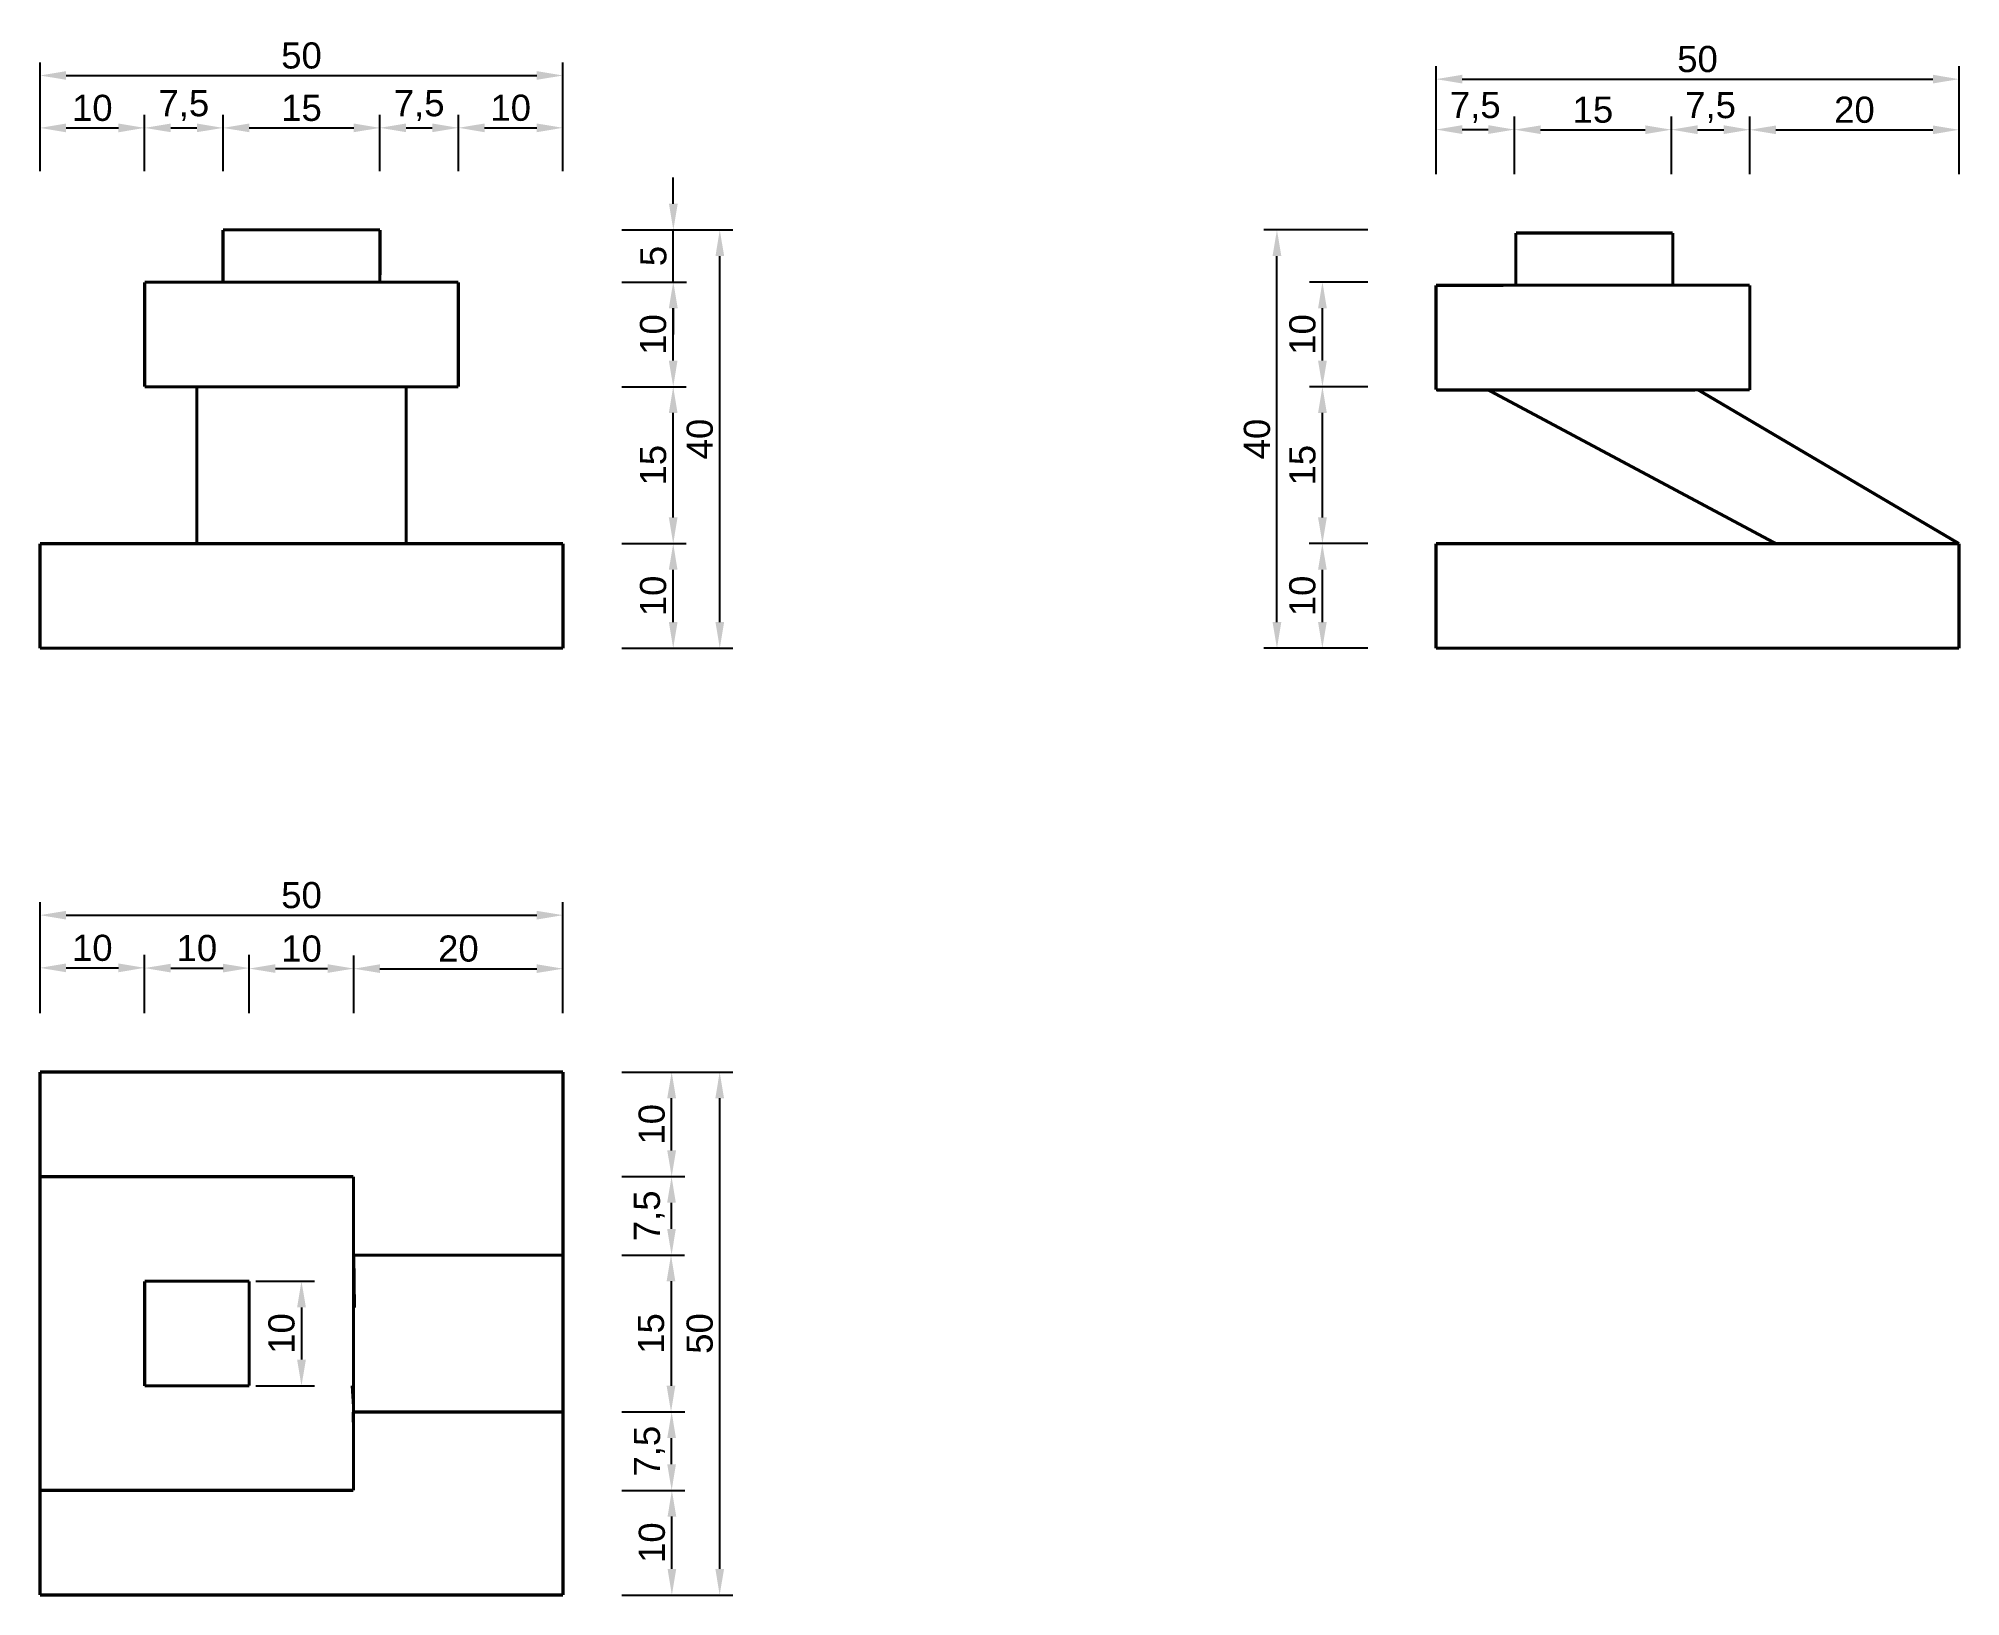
# Model space of a CAD drawing. Header units: millimetres. Extents: x -220846 to -220662, y 1408609 to 1408758.
import ezdxf

# ---------------------------------------------------------------- set-up
doc = ezdxf.new("R2010")
doc.units = ezdxf.units.MM
doc.styles.get("Standard").update_dxf_attribs({"font": 'arial.ttf'})
doc.dimstyles.new('ISO-25', dxfattribs={"dimtxt": 2.5, "dimasz": 2.5, "dimexe": 1.25, "dimexo": 0.625, "dimtad": 1, "dimtxsty": 'Standard', "dimcen": 2.5, "dimadec": 0, "dimazin": 0, "dimtfac": 1, "dimtmove": 0, "dimatfit": 3, "dimfxl": 1, "dimarcsym": 0})

# ---------------------------------------------------------------- blocks, each defined once
blk = doc.blocks.new('*D10')
at = {"color": 0, "lineweight": -2, "transparency": 16777216}
for p, q in [((-220845.51, 1408745.62), (-220845.51, 1408756.01)), ((-220795.51, 1408745.62), (-220795.51, 1408756.01)), ((-220843.01, 1408754.76), (-220798.01, 1408754.76))]:
    blk.add_line(p, q, dxfattribs=at)
at = {"color": 0, "transparency": 16777216}
for points in [[(-220843.01, 1408755.18), (-220843.01, 1408754.35), (-220845.51, 1408754.76)], [(-220798.01, 1408755.18), (-220798.01, 1408754.35), (-220795.51, 1408754.76)]]:
    blk.add_solid(points, dxfattribs=at)
at = {"layer": 'Defpoints', "color": 0, "transparency": 16777216}
for p in [(-220795.51, 1408754.76), (-220845.51, 1408745), (-220795.51, 1408745)]:
    blk.add_point(p, dxfattribs=at)
at = {"color": 0, "transparency": 16777216, "insert": (-220820.51, 1408756.66), "char_height": 2.5, "attachment_point": 5}
blk.add_mtext('50', dxfattribs=at)
blk = doc.blocks.new('*D11')
at = {"color": 0, "lineweight": -2, "transparency": 16777216}
for p, q in [((-220845.51, 1408745.62), (-220845.51, 1408751)), ((-220835.51, 1408745.62), (-220835.51, 1408751)), ((-220843.01, 1408749.75), (-220838.01, 1408749.75))]:
    blk.add_line(p, q, dxfattribs=at)
at = {"color": 0, "transparency": 16777216}
for points in [[(-220843.01, 1408750.17), (-220843.01, 1408749.33), (-220845.51, 1408749.75)], [(-220838.01, 1408750.17), (-220838.01, 1408749.33), (-220835.51, 1408749.75)]]:
    blk.add_solid(points, dxfattribs=at)
at = {"layer": 'Defpoints', "color": 0, "transparency": 16777216}
for p in [(-220835.51, 1408749.75), (-220845.51, 1408745), (-220835.51, 1408745)]:
    blk.add_point(p, dxfattribs=at)
at = {"color": 0, "transparency": 16777216, "insert": (-220840.51, 1408751.65), "char_height": 2.5, "attachment_point": 5}
blk.add_mtext('10', dxfattribs=at)
blk = doc.blocks.new('*D12')
at = {"color": 0, "lineweight": -2, "transparency": 16777216}
for p, q in [((-220835.51, 1408745.62), (-220835.51, 1408751)), ((-220828.01, 1408745.62), (-220828.01, 1408751)), ((-220833.01, 1408749.75), (-220830.51, 1408749.75))]:
    blk.add_line(p, q, dxfattribs=at)
at = {"color": 0, "transparency": 16777216}
for points in [[(-220833.01, 1408750.17), (-220833.01, 1408749.34), (-220835.51, 1408749.75)], [(-220830.51, 1408750.17), (-220830.51, 1408749.34), (-220828.01, 1408749.75)]]:
    blk.add_solid(points, dxfattribs=at)
at = {"layer": 'Defpoints', "color": 0, "transparency": 16777216}
for p in [(-220828.01, 1408749.75), (-220835.51, 1408745), (-220828.01, 1408745)]:
    blk.add_point(p, dxfattribs=at)
at = {"color": 0, "transparency": 16777216, "insert": (-220831.76, 1408751.88), "char_height": 2.5, "attachment_point": 5}
blk.add_mtext('7,5', dxfattribs=at)
blk = doc.blocks.new('*D13')
at = {"color": 0, "lineweight": -2, "transparency": 16777216}
for p, q in [((-220828.01, 1408745.62), (-220828.01, 1408751)), ((-220813.01, 1408745.62), (-220813.01, 1408751)), ((-220825.51, 1408749.75), (-220815.51, 1408749.75))]:
    blk.add_line(p, q, dxfattribs=at)
at = {"color": 0, "transparency": 16777216}
for points in [[(-220825.51, 1408750.17), (-220825.51, 1408749.34), (-220828.01, 1408749.75)], [(-220815.51, 1408750.17), (-220815.51, 1408749.34), (-220813.01, 1408749.75)]]:
    blk.add_solid(points, dxfattribs=at)
at = {"layer": 'Defpoints', "color": 0, "transparency": 16777216}
for p in [(-220813.01, 1408749.75), (-220828.01, 1408745), (-220813.01, 1408745)]:
    blk.add_point(p, dxfattribs=at)
at = {"color": 0, "transparency": 16777216, "insert": (-220820.51, 1408751.65), "char_height": 2.5, "attachment_point": 5}
blk.add_mtext('15', dxfattribs=at)
blk = doc.blocks.new('*D14')
at = {"color": 0, "lineweight": -2, "transparency": 16777216}
for p, q in [((-220813.01, 1408745.62), (-220813.01, 1408751.01)), ((-220805.51, 1408745.62), (-220805.51, 1408751.01)), ((-220810.51, 1408749.76), (-220808.01, 1408749.76))]:
    blk.add_line(p, q, dxfattribs=at)
at = {"color": 0, "transparency": 16777216}
for points in [[(-220810.51, 1408750.17), (-220810.51, 1408749.34), (-220813.01, 1408749.76)], [(-220808.01, 1408750.17), (-220808.01, 1408749.34), (-220805.51, 1408749.76)]]:
    blk.add_solid(points, dxfattribs=at)
at = {"layer": 'Defpoints', "color": 0, "transparency": 16777216}
for p in [(-220805.51, 1408749.76), (-220813.01, 1408745), (-220805.51, 1408745)]:
    blk.add_point(p, dxfattribs=at)
at = {"color": 0, "transparency": 16777216, "insert": (-220809.26, 1408751.88), "char_height": 2.5, "attachment_point": 5}
blk.add_mtext('7,5', dxfattribs=at)
blk = doc.blocks.new('*D15')
at = {"color": 0, "lineweight": -2, "transparency": 16777216}
for p, q in [((-220805.51, 1408745.62), (-220805.51, 1408751.01)), ((-220795.51, 1408745.62), (-220795.51, 1408751.01)), ((-220803.01, 1408749.76), (-220798.01, 1408749.76))]:
    blk.add_line(p, q, dxfattribs=at)
at = {"color": 0, "transparency": 16777216}
for points in [[(-220803.01, 1408750.17), (-220803.01, 1408749.34), (-220805.51, 1408749.76)], [(-220798.01, 1408750.17), (-220798.01, 1408749.34), (-220795.51, 1408749.76)]]:
    blk.add_solid(points, dxfattribs=at)
at = {"layer": 'Defpoints', "color": 0, "transparency": 16777216}
for p in [(-220795.51, 1408749.76), (-220805.51, 1408745), (-220795.51, 1408745)]:
    blk.add_point(p, dxfattribs=at)
at = {"color": 0, "transparency": 16777216, "insert": (-220800.51, 1408751.66), "char_height": 2.5, "attachment_point": 5}
blk.add_mtext('10', dxfattribs=at)
blk = doc.blocks.new('*D16')
at = {"color": 0, "lineweight": -2, "transparency": 16777216}
for p, q in [((-220712.04, 1408745.33), (-220712.04, 1408755.66)), ((-220709.54, 1408754.41), (-220664.54, 1408754.41)), ((-220662.04, 1408745.33), (-220662.04, 1408755.66))]:
    blk.add_line(p, q, dxfattribs=at)
at = {"color": 0, "transparency": 16777216}
for points in [[(-220709.54, 1408754.83), (-220709.54, 1408754), (-220712.04, 1408754.41)], [(-220664.54, 1408754.83), (-220664.54, 1408754), (-220662.04, 1408754.41)]]:
    blk.add_solid(points, dxfattribs=at)
at = {"layer": 'Defpoints', "color": 0, "transparency": 16777216}
for p in [(-220662.04, 1408754.41), (-220712.04, 1408744.7), (-220662.04, 1408744.7)]:
    blk.add_point(p, dxfattribs=at)
at = {"color": 0, "transparency": 16777216, "insert": (-220687.04, 1408756.32), "char_height": 2.5, "attachment_point": 5}
blk.add_mtext('50', dxfattribs=at)
blk = doc.blocks.new('*D19')
at = {"color": 0, "lineweight": -2, "transparency": 16777216}
for p, q in [((-220712.04, 1408745.33), (-220712.04, 1408750.84)), ((-220704.54, 1408745.33), (-220704.54, 1408750.84)), ((-220709.54, 1408749.59), (-220707.04, 1408749.59))]:
    blk.add_line(p, q, dxfattribs=at)
at = {"color": 0, "transparency": 16777216}
for points in [[(-220709.54, 1408750.01), (-220709.54, 1408749.17), (-220712.04, 1408749.59)], [(-220707.04, 1408750.01), (-220707.04, 1408749.17), (-220704.54, 1408749.59)]]:
    blk.add_solid(points, dxfattribs=at)
at = {"layer": 'Defpoints', "color": 0, "transparency": 16777216}
for p in [(-220704.54, 1408749.59), (-220712.04, 1408744.7), (-220704.54, 1408744.7)]:
    blk.add_point(p, dxfattribs=at)
at = {"color": 0, "transparency": 16777216, "insert": (-220708.29, 1408751.71), "char_height": 2.5, "attachment_point": 5}
blk.add_mtext('7,5', dxfattribs=at)
blk = doc.blocks.new('*D21')
at = {"color": 0, "lineweight": -2, "transparency": 16777216}
for p, q in [((-220704.54, 1408745.33), (-220704.54, 1408750.83)), ((-220689.54, 1408745.33), (-220689.54, 1408750.83)), ((-220702.04, 1408749.58), (-220692.04, 1408749.58))]:
    blk.add_line(p, q, dxfattribs=at)
at = {"color": 0, "transparency": 16777216}
for points in [[(-220702.04, 1408749.99), (-220702.04, 1408749.16), (-220704.54, 1408749.58)], [(-220692.04, 1408749.99), (-220692.04, 1408749.16), (-220689.54, 1408749.58)]]:
    blk.add_solid(points, dxfattribs=at)
at = {"layer": 'Defpoints', "color": 0, "transparency": 16777216}
for p in [(-220689.54, 1408749.58), (-220704.54, 1408744.7), (-220689.54, 1408744.7)]:
    blk.add_point(p, dxfattribs=at)
at = {"color": 0, "transparency": 16777216, "insert": (-220697.04, 1408751.48), "char_height": 2.5, "attachment_point": 5}
blk.add_mtext('15', dxfattribs=at)
blk = doc.blocks.new('*D22')
at = {"color": 0, "lineweight": -2, "transparency": 16777216}
for p, q in [((-220689.54, 1408745.33), (-220689.54, 1408750.83)), ((-220682.04, 1408745.33), (-220682.04, 1408750.83)), ((-220687.04, 1408749.58), (-220684.54, 1408749.58))]:
    blk.add_line(p, q, dxfattribs=at)
at = {"color": 0, "transparency": 16777216}
for points in [[(-220687.04, 1408750), (-220687.04, 1408749.16), (-220689.54, 1408749.58)], [(-220684.54, 1408750), (-220684.54, 1408749.16), (-220682.04, 1408749.58)]]:
    blk.add_solid(points, dxfattribs=at)
at = {"layer": 'Defpoints', "color": 0, "transparency": 16777216}
for p in [(-220682.04, 1408749.58), (-220689.54, 1408744.7), (-220682.04, 1408744.7)]:
    blk.add_point(p, dxfattribs=at)
at = {"color": 0, "transparency": 16777216, "insert": (-220685.79, 1408751.7), "char_height": 2.5, "attachment_point": 5}
blk.add_mtext('7,5', dxfattribs=at)
blk = doc.blocks.new('*D23')
at = {"color": 0, "lineweight": -2, "transparency": 16777216}
for p, q in [((-220682.04, 1408745.33), (-220682.04, 1408750.82)), ((-220662.04, 1408745.33), (-220662.04, 1408750.82)), ((-220679.54, 1408749.57), (-220664.54, 1408749.57))]:
    blk.add_line(p, q, dxfattribs=at)
at = {"color": 0, "transparency": 16777216}
for points in [[(-220679.54, 1408749.98), (-220679.54, 1408749.15), (-220682.04, 1408749.57)], [(-220664.54, 1408749.98), (-220664.54, 1408749.15), (-220662.04, 1408749.57)]]:
    blk.add_solid(points, dxfattribs=at)
at = {"layer": 'Defpoints', "color": 0, "transparency": 16777216}
for p in [(-220662.04, 1408749.57), (-220682.04, 1408744.7), (-220662.04, 1408744.7)]:
    blk.add_point(p, dxfattribs=at)
at = {"color": 0, "transparency": 16777216, "insert": (-220672.04, 1408751.47), "char_height": 2.5, "attachment_point": 5}
blk.add_mtext('20', dxfattribs=at)
blk = doc.blocks.new('*D26')
at = {"color": 0, "lineweight": -2, "transparency": 16777216}
for p, q in [((-220718.56, 1408710), (-220724.16, 1408710)), ((-220722.91, 1408702.5), (-220722.91, 1408707.5)), ((-220718.56, 1408700), (-220724.16, 1408700))]:
    blk.add_line(p, q, dxfattribs=at)
at = {"color": 0, "transparency": 16777216}
for points in [[(-220723.32, 1408707.5), (-220722.49, 1408707.5), (-220722.91, 1408710)], [(-220723.32, 1408702.5), (-220722.49, 1408702.5), (-220722.91, 1408700)]]:
    blk.add_solid(points, dxfattribs=at)
at = {"layer": 'Defpoints', "color": 0, "transparency": 16777216}
for p in [(-220722.91, 1408710), (-220717.94, 1408710), (-220717.94, 1408700)]:
    blk.add_point(p, dxfattribs=at)
at = {"color": 0, "transparency": 16777216, "insert": (-220724.81, 1408705), "char_height": 2.5, "attachment_point": 5, "rotation": 90}
blk.add_mtext('10', dxfattribs=at)
blk = doc.blocks.new('*D27')
at = {"color": 0, "lineweight": -2, "transparency": 16777216}
for p, q in [((-220718.56, 1408740), (-220728.5, 1408740)), ((-220727.25, 1408702.5), (-220727.25, 1408737.5)), ((-220718.56, 1408700), (-220728.5, 1408700))]:
    blk.add_line(p, q, dxfattribs=at)
at = {"color": 0, "transparency": 16777216}
for points in [[(-220727.67, 1408737.5), (-220726.83, 1408737.5), (-220727.25, 1408740)], [(-220727.67, 1408702.5), (-220726.83, 1408702.5), (-220727.25, 1408700)]]:
    blk.add_solid(points, dxfattribs=at)
at = {"layer": 'Defpoints', "color": 0, "transparency": 16777216}
for p in [(-220727.25, 1408740), (-220717.94, 1408740), (-220717.94, 1408700)]:
    blk.add_point(p, dxfattribs=at)
at = {"color": 0, "transparency": 16777216, "insert": (-220729.15, 1408720), "char_height": 2.5, "attachment_point": 5, "rotation": 90}
blk.add_mtext('40', dxfattribs=at)
blk = doc.blocks.new('*D24')
at = {"color": 0, "lineweight": -2, "transparency": 16777216}
for p, q in [((-220718.56, 1408725), (-220724.15, 1408725)), ((-220722.9, 1408712.5), (-220722.9, 1408722.5)), ((-220718.56, 1408710), (-220724.15, 1408710))]:
    blk.add_line(p, q, dxfattribs=at)
at = {"color": 0, "transparency": 16777216}
for points in [[(-220723.32, 1408722.5), (-220722.48, 1408722.5), (-220722.9, 1408725)], [(-220723.32, 1408712.5), (-220722.48, 1408712.5), (-220722.9, 1408710)]]:
    blk.add_solid(points, dxfattribs=at)
at = {"layer": 'Defpoints', "color": 0, "transparency": 16777216}
for p in [(-220722.9, 1408725), (-220717.94, 1408725), (-220717.94, 1408710)]:
    blk.add_point(p, dxfattribs=at)
at = {"color": 0, "transparency": 16777216, "insert": (-220724.8, 1408717.5), "char_height": 2.5, "attachment_point": 5, "rotation": 90}
blk.add_mtext('15', dxfattribs=at)
blk = doc.blocks.new('*D25')
at = {"color": 0, "lineweight": -2, "transparency": 16777216}
for p, q in [((-220718.56, 1408735), (-220724.15, 1408735)), ((-220722.9, 1408727.5), (-220722.9, 1408732.5)), ((-220718.56, 1408725), (-220724.15, 1408725))]:
    blk.add_line(p, q, dxfattribs=at)
at = {"color": 0, "transparency": 16777216}
for points in [[(-220723.32, 1408732.5), (-220722.48, 1408732.5), (-220722.9, 1408735)], [(-220723.32, 1408727.5), (-220722.48, 1408727.5), (-220722.9, 1408725)]]:
    blk.add_solid(points, dxfattribs=at)
at = {"layer": 'Defpoints', "color": 0, "transparency": 16777216}
for p in [(-220722.9, 1408735), (-220717.94, 1408735), (-220717.94, 1408725)]:
    blk.add_point(p, dxfattribs=at)
at = {"color": 0, "transparency": 16777216, "insert": (-220724.8, 1408730), "char_height": 2.5, "attachment_point": 5, "rotation": 90}
blk.add_mtext('10', dxfattribs=at)
blk = doc.blocks.new('*D28')
at = {"color": 0, "lineweight": -2, "transparency": 16777216}
for p, q in [((-220789.88, 1408740), (-220779.27, 1408740)), ((-220780.52, 1408702.5), (-220780.52, 1408737.5)), ((-220789.88, 1408700), (-220779.27, 1408700))]:
    blk.add_line(p, q, dxfattribs=at)
at = {"color": 0, "transparency": 16777216}
for points in [[(-220780.93, 1408737.5), (-220780.1, 1408737.5), (-220780.52, 1408740)], [(-220780.93, 1408702.5), (-220780.1, 1408702.5), (-220780.52, 1408700)]]:
    blk.add_solid(points, dxfattribs=at)
at = {"layer": 'Defpoints', "color": 0, "transparency": 16777216}
for p in [(-220790.51, 1408740), (-220780.52, 1408740), (-220790.51, 1408700)]:
    blk.add_point(p, dxfattribs=at)
at = {"color": 0, "transparency": 16777216, "insert": (-220782.42, 1408720), "char_height": 2.5, "attachment_point": 5, "rotation": 90}
blk.add_mtext('40', dxfattribs=at)
blk = doc.blocks.new('*D29')
at = {"color": 0, "lineweight": -2, "transparency": 16777216}
for p, q in [((-220789.88, 1408710), (-220783.72, 1408710)), ((-220784.97, 1408702.5), (-220784.97, 1408707.5)), ((-220789.88, 1408700), (-220783.72, 1408700))]:
    blk.add_line(p, q, dxfattribs=at)
at = {"color": 0, "transparency": 16777216}
for points in [[(-220785.39, 1408707.5), (-220784.56, 1408707.5), (-220784.97, 1408710)], [(-220785.39, 1408702.5), (-220784.56, 1408702.5), (-220784.97, 1408700)]]:
    blk.add_solid(points, dxfattribs=at)
at = {"layer": 'Defpoints', "color": 0, "transparency": 16777216}
for p in [(-220790.51, 1408710), (-220784.97, 1408710), (-220790.51, 1408700)]:
    blk.add_point(p, dxfattribs=at)
at = {"color": 0, "transparency": 16777216, "insert": (-220786.88, 1408705), "char_height": 2.5, "attachment_point": 5, "rotation": 90}
blk.add_mtext('10', dxfattribs=at)
blk = doc.blocks.new('*D30')
at = {"color": 0, "lineweight": -2, "transparency": 16777216}
for p, q in [((-220789.88, 1408725), (-220783.72, 1408725)), ((-220784.97, 1408712.5), (-220784.97, 1408722.5)), ((-220789.88, 1408710), (-220783.72, 1408710))]:
    blk.add_line(p, q, dxfattribs=at)
at = {"color": 0, "transparency": 16777216}
for points in [[(-220785.39, 1408722.5), (-220784.56, 1408722.5), (-220784.97, 1408725)], [(-220785.39, 1408712.5), (-220784.56, 1408712.5), (-220784.97, 1408710)]]:
    blk.add_solid(points, dxfattribs=at)
at = {"layer": 'Defpoints', "color": 0, "transparency": 16777216}
for p in [(-220790.51, 1408725), (-220784.97, 1408725), (-220790.51, 1408710)]:
    blk.add_point(p, dxfattribs=at)
at = {"color": 0, "transparency": 16777216, "insert": (-220786.88, 1408717.5), "char_height": 2.5, "attachment_point": 5, "rotation": 90}
blk.add_mtext('15', dxfattribs=at)
blk = doc.blocks.new('*D31')
at = {"color": 0, "lineweight": -2, "transparency": 16777216}
for p, q in [((-220789.88, 1408735), (-220783.72, 1408735)), ((-220784.97, 1408727.5), (-220784.97, 1408732.5)), ((-220789.88, 1408725), (-220783.72, 1408725))]:
    blk.add_line(p, q, dxfattribs=at)
at = {"color": 0, "transparency": 16777216}
for points in [[(-220785.39, 1408732.5), (-220784.56, 1408732.5), (-220784.97, 1408735)], [(-220785.39, 1408727.5), (-220784.56, 1408727.5), (-220784.97, 1408725)]]:
    blk.add_solid(points, dxfattribs=at)
at = {"layer": 'Defpoints', "color": 0, "transparency": 16777216}
for p in [(-220790.51, 1408735), (-220784.97, 1408735), (-220790.51, 1408725)]:
    blk.add_point(p, dxfattribs=at)
at = {"color": 0, "transparency": 16777216, "insert": (-220786.88, 1408730), "char_height": 2.5, "attachment_point": 5, "rotation": 90}
blk.add_mtext('10', dxfattribs=at)
blk = doc.blocks.new('*D32')
at = {"color": 0, "lineweight": -2, "transparency": 16777216}
for p, q in [((-220784.96, 1408742.5), (-220784.96, 1408745)), ((-220789.88, 1408740), (-220783.71, 1408740)), ((-220784.96, 1408735), (-220784.96, 1408740)), ((-220789.88, 1408735), (-220783.71, 1408735)), ((-220784.96, 1408732.5), (-220784.96, 1408730))]:
    blk.add_line(p, q, dxfattribs=at)
at = {"color": 0, "transparency": 16777216}
for points in [[(-220785.38, 1408742.5), (-220784.54, 1408742.5), (-220784.96, 1408740)], [(-220785.38, 1408732.5), (-220784.54, 1408732.5), (-220784.96, 1408735)]]:
    blk.add_solid(points, dxfattribs=at)
at = {"layer": 'Defpoints', "color": 0, "transparency": 16777216}
for p in [(-220790.51, 1408740), (-220784.96, 1408740), (-220790.51, 1408735)]:
    blk.add_point(p, dxfattribs=at)
at = {"color": 0, "transparency": 16777216, "insert": (-220786.86, 1408737.5), "char_height": 2.5, "attachment_point": 5, "rotation": 90}
blk.add_mtext('5', dxfattribs=at)
blk = doc.blocks.new('*D33')
at = {"color": 0, "lineweight": -2, "transparency": 16777216}
for p, q in [((-220845.51, 1408665.1), (-220845.51, 1408675.73)), ((-220795.51, 1408665.1), (-220795.51, 1408675.73)), ((-220843.01, 1408674.48), (-220798.01, 1408674.48))]:
    blk.add_line(p, q, dxfattribs=at)
at = {"color": 0, "transparency": 16777216}
for points in [[(-220843.01, 1408674.89), (-220843.01, 1408674.06), (-220845.51, 1408674.48)], [(-220798.01, 1408674.89), (-220798.01, 1408674.06), (-220795.51, 1408674.48)]]:
    blk.add_solid(points, dxfattribs=at)
at = {"layer": 'Defpoints', "color": 0, "transparency": 16777216}
for p in [(-220795.51, 1408674.48), (-220845.51, 1408664.48), (-220795.51, 1408664.48)]:
    blk.add_point(p, dxfattribs=at)
at = {"color": 0, "transparency": 16777216, "insert": (-220820.51, 1408676.38), "char_height": 2.5, "attachment_point": 5}
blk.add_mtext('50', dxfattribs=at)
blk = doc.blocks.new('*D34')
at = {"color": 0, "lineweight": -2, "transparency": 16777216}
for p, q in [((-220845.51, 1408665.1), (-220845.51, 1408670.69)), ((-220843.01, 1408669.44), (-220838.01, 1408669.44)), ((-220835.51, 1408665.1), (-220835.51, 1408670.69))]:
    blk.add_line(p, q, dxfattribs=at)
at = {"color": 0, "transparency": 16777216}
for points in [[(-220843.01, 1408669.86), (-220843.01, 1408669.02), (-220845.51, 1408669.44)], [(-220838.01, 1408669.86), (-220838.01, 1408669.02), (-220835.51, 1408669.44)]]:
    blk.add_solid(points, dxfattribs=at)
at = {"layer": 'Defpoints', "color": 0, "transparency": 16777216}
for p in [(-220835.51, 1408669.44), (-220845.51, 1408664.48), (-220835.51, 1408664.48)]:
    blk.add_point(p, dxfattribs=at)
at = {"color": 0, "transparency": 16777216, "insert": (-220840.51, 1408671.34), "char_height": 2.5, "attachment_point": 5}
blk.add_mtext('10', dxfattribs=at)
blk = doc.blocks.new('*D35')
at = {"color": 0, "lineweight": -2, "transparency": 16777216}
for p, q in [((-220835.51, 1408665.1), (-220835.51, 1408670.67)), ((-220833.01, 1408669.42), (-220828.01, 1408669.42)), ((-220825.51, 1408665.1), (-220825.51, 1408670.67))]:
    blk.add_line(p, q, dxfattribs=at)
at = {"color": 0, "transparency": 16777216}
for points in [[(-220833.01, 1408669.83), (-220833.01, 1408669), (-220835.51, 1408669.42)], [(-220828.01, 1408669.83), (-220828.01, 1408669), (-220825.51, 1408669.42)]]:
    blk.add_solid(points, dxfattribs=at)
at = {"layer": 'Defpoints', "color": 0, "transparency": 16777216}
for p in [(-220825.51, 1408669.42), (-220835.51, 1408664.48), (-220825.51, 1408664.48)]:
    blk.add_point(p, dxfattribs=at)
at = {"color": 0, "transparency": 16777216, "insert": (-220830.51, 1408671.32), "char_height": 2.5, "attachment_point": 5}
blk.add_mtext('10', dxfattribs=at)
blk = doc.blocks.new('*D36')
at = {"color": 0, "lineweight": -2, "transparency": 16777216}
for p, q in [((-220825.51, 1408665.1), (-220825.51, 1408670.62)), ((-220823.01, 1408669.37), (-220818.01, 1408669.37)), ((-220815.51, 1408665.1), (-220815.51, 1408670.62))]:
    blk.add_line(p, q, dxfattribs=at)
at = {"color": 0, "transparency": 16777216}
for points in [[(-220823.01, 1408669.79), (-220823.01, 1408668.96), (-220825.51, 1408669.37)], [(-220818.01, 1408669.79), (-220818.01, 1408668.96), (-220815.51, 1408669.37)]]:
    blk.add_solid(points, dxfattribs=at)
at = {"layer": 'Defpoints', "color": 0, "transparency": 16777216}
for p in [(-220815.51, 1408669.37), (-220825.51, 1408664.48), (-220815.51, 1408664.48)]:
    blk.add_point(p, dxfattribs=at)
at = {"color": 0, "transparency": 16777216, "insert": (-220820.51, 1408671.27), "char_height": 2.5, "attachment_point": 5}
blk.add_mtext('10', dxfattribs=at)
blk = doc.blocks.new('*D37')
at = {"color": 0, "lineweight": -2, "transparency": 16777216}
for p, q in [((-220815.51, 1408665.1), (-220815.51, 1408670.61)), ((-220795.51, 1408665.1), (-220795.51, 1408670.61)), ((-220813.01, 1408669.36), (-220798.01, 1408669.36))]:
    blk.add_line(p, q, dxfattribs=at)
at = {"color": 0, "transparency": 16777216}
for points in [[(-220813.01, 1408669.78), (-220813.01, 1408668.95), (-220815.51, 1408669.36)], [(-220798.01, 1408669.78), (-220798.01, 1408668.95), (-220795.51, 1408669.36)]]:
    blk.add_solid(points, dxfattribs=at)
at = {"layer": 'Defpoints', "color": 0, "transparency": 16777216}
for p in [(-220795.51, 1408669.36), (-220815.51, 1408664.48), (-220795.51, 1408664.48)]:
    blk.add_point(p, dxfattribs=at)
at = {"color": 0, "transparency": 16777216, "insert": (-220805.51, 1408671.27), "char_height": 2.5, "attachment_point": 5}
blk.add_mtext('20', dxfattribs=at)
blk = doc.blocks.new('*D38')
at = {"color": 0, "lineweight": -2, "transparency": 16777216}
for p, q in [((-220789.88, 1408659.48), (-220779.28, 1408659.48)), ((-220780.53, 1408656.98), (-220780.53, 1408611.97)), ((-220789.88, 1408609.47), (-220779.28, 1408609.47))]:
    blk.add_line(p, q, dxfattribs=at)
at = {"color": 0, "transparency": 16777216}
for points in [[(-220780.94, 1408656.98), (-220780.11, 1408656.98), (-220780.53, 1408659.48)], [(-220780.94, 1408611.97), (-220780.11, 1408611.97), (-220780.53, 1408609.47)]]:
    blk.add_solid(points, dxfattribs=at)
at = {"layer": 'Defpoints', "color": 0, "transparency": 16777216}
for p in [(-220790.51, 1408659.48), (-220790.51, 1408609.47), (-220780.53, 1408609.47)]:
    blk.add_point(p, dxfattribs=at)
at = {"color": 0, "transparency": 16777216, "insert": (-220782.43, 1408634.48), "char_height": 2.5, "attachment_point": 5, "rotation": 90}
blk.add_mtext('50', dxfattribs=at)
blk = doc.blocks.new('*D45')
at = {"color": 0, "lineweight": -2, "transparency": 16777216}
for p, q in [((-220789.88, 1408619.48), (-220783.85, 1408619.48)), ((-220785.1, 1408611.97), (-220785.1, 1408616.98)), ((-220789.88, 1408609.47), (-220783.85, 1408609.47))]:
    blk.add_line(p, q, dxfattribs=at)
at = {"color": 0, "transparency": 16777216}
for points in [[(-220785.51, 1408616.98), (-220784.68, 1408616.98), (-220785.1, 1408619.48)], [(-220785.51, 1408611.97), (-220784.68, 1408611.97), (-220785.1, 1408609.47)]]:
    blk.add_solid(points, dxfattribs=at)
at = {"layer": 'Defpoints', "color": 0, "transparency": 16777216}
for p in [(-220790.51, 1408619.48), (-220785.1, 1408619.48), (-220790.51, 1408609.47)]:
    blk.add_point(p, dxfattribs=at)
at = {"color": 0, "transparency": 16777216, "insert": (-220787, 1408614.48), "char_height": 2.5, "attachment_point": 5, "rotation": 90}
blk.add_mtext('10', dxfattribs=at)
blk = doc.blocks.new('*D46')
at = {"color": 0, "lineweight": -2, "transparency": 16777216}
for p, q in [((-220789.88, 1408626.98), (-220783.87, 1408626.98)), ((-220785.12, 1408621.98), (-220785.12, 1408624.48)), ((-220789.88, 1408619.48), (-220783.87, 1408619.48))]:
    blk.add_line(p, q, dxfattribs=at)
at = {"color": 0, "transparency": 16777216}
for points in [[(-220785.54, 1408624.48), (-220784.71, 1408624.48), (-220785.12, 1408626.98)], [(-220785.54, 1408621.98), (-220784.71, 1408621.98), (-220785.12, 1408619.48)]]:
    blk.add_solid(points, dxfattribs=at)
at = {"layer": 'Defpoints', "color": 0, "transparency": 16777216}
for p in [(-220790.51, 1408626.98), (-220785.12, 1408626.98), (-220790.51, 1408619.48)]:
    blk.add_point(p, dxfattribs=at)
at = {"color": 0, "transparency": 16777216, "insert": (-220787.25, 1408623.23), "char_height": 2.5, "attachment_point": 5, "rotation": 90}
blk.add_mtext('7,5', dxfattribs=at)
blk = doc.blocks.new('*D50')
at = {"color": 0, "lineweight": -2, "transparency": 16777216}
for p, q in [((-220789.88, 1408649.48), (-220783.88, 1408649.48)), ((-220785.13, 1408644.48), (-220785.13, 1408646.98)), ((-220789.88, 1408641.98), (-220783.88, 1408641.98))]:
    blk.add_line(p, q, dxfattribs=at)
at = {"color": 0, "transparency": 16777216}
for points in [[(-220785.55, 1408646.98), (-220784.72, 1408646.98), (-220785.13, 1408649.48)], [(-220785.55, 1408644.48), (-220784.72, 1408644.48), (-220785.13, 1408641.98)]]:
    blk.add_solid(points, dxfattribs=at)
at = {"layer": 'Defpoints', "color": 0, "transparency": 16777216}
for p in [(-220790.51, 1408649.48), (-220785.13, 1408649.48), (-220790.51, 1408641.98)]:
    blk.add_point(p, dxfattribs=at)
at = {"color": 0, "transparency": 16777216, "insert": (-220787.26, 1408645.73), "char_height": 2.5, "attachment_point": 5, "rotation": 90}
blk.add_mtext('7,5', dxfattribs=at)
blk = doc.blocks.new('*D51')
at = {"color": 0, "lineweight": -2, "transparency": 16777216}
for p, q in [((-220789.88, 1408659.48), (-220783.87, 1408659.48)), ((-220785.12, 1408651.98), (-220785.12, 1408656.98)), ((-220789.88, 1408649.48), (-220783.87, 1408649.48))]:
    blk.add_line(p, q, dxfattribs=at)
at = {"color": 0, "transparency": 16777216}
for points in [[(-220785.54, 1408656.98), (-220784.7, 1408656.98), (-220785.12, 1408659.48)], [(-220785.54, 1408651.98), (-220784.7, 1408651.98), (-220785.12, 1408649.48)]]:
    blk.add_solid(points, dxfattribs=at)
at = {"layer": 'Defpoints', "color": 0, "transparency": 16777216}
for p in [(-220790.51, 1408659.48), (-220785.12, 1408659.48), (-220790.51, 1408649.48)]:
    blk.add_point(p, dxfattribs=at)
at = {"color": 0, "transparency": 16777216, "insert": (-220787.02, 1408654.48), "char_height": 2.5, "attachment_point": 5, "rotation": 90}
blk.add_mtext('10', dxfattribs=at)
blk = doc.blocks.new('*D52')
at = {"color": 0, "lineweight": -2, "transparency": 16777216}
for p, q in [((-220789.88, 1408641.98), (-220783.93, 1408641.98)), ((-220785.18, 1408639.48), (-220785.18, 1408629.48)), ((-220789.88, 1408626.98), (-220783.93, 1408626.98))]:
    blk.add_line(p, q, dxfattribs=at)
at = {"color": 0, "transparency": 16777216}
for points in [[(-220785.6, 1408639.48), (-220784.77, 1408639.48), (-220785.18, 1408641.98)], [(-220785.6, 1408629.48), (-220784.77, 1408629.48), (-220785.18, 1408626.98)]]:
    blk.add_solid(points, dxfattribs=at)
at = {"layer": 'Defpoints', "color": 0, "transparency": 16777216}
for p in [(-220790.51, 1408641.98), (-220790.51, 1408626.98), (-220785.18, 1408626.98)]:
    blk.add_point(p, dxfattribs=at)
at = {"color": 0, "transparency": 16777216, "insert": (-220787.08, 1408634.48), "char_height": 2.5, "attachment_point": 5, "rotation": 90}
blk.add_mtext('15', dxfattribs=at)
blk = doc.blocks.new('*D53')
at = {"color": 0, "lineweight": -2, "transparency": 16777216}
for p, q in [((-220824.88, 1408639.48), (-220819.26, 1408639.48)), ((-220820.51, 1408636.98), (-220820.51, 1408631.98)), ((-220824.88, 1408629.48), (-220819.26, 1408629.48))]:
    blk.add_line(p, q, dxfattribs=at)
at = {"color": 0, "transparency": 16777216}
for points in [[(-220820.93, 1408636.98), (-220820.09, 1408636.98), (-220820.51, 1408639.48)], [(-220820.93, 1408631.98), (-220820.09, 1408631.98), (-220820.51, 1408629.48)]]:
    blk.add_solid(points, dxfattribs=at)
at = {"layer": 'Defpoints', "color": 0, "transparency": 16777216}
for p in [(-220825.51, 1408639.48), (-220825.51, 1408629.48), (-220820.51, 1408629.48)]:
    blk.add_point(p, dxfattribs=at)
at = {"color": 0, "transparency": 16777216, "insert": (-220822.41, 1408634.48), "char_height": 2.5, "attachment_point": 5, "rotation": 90}
blk.add_mtext('10', dxfattribs=at)

msp = doc.modelspace()

# ---------------------------------------------------------------- linework, layer by layer
for p, q in [((-220815.542, 1408641.978), (-220815.548, 1408639.478)), ((-220815.542, 1408641.978), (-220815.54, 1408637.078)), ((-220815.488, 1408641.978), (-220815.423, 1408636.979)), ((-220845.51, 1408636.979), (-220845.455, 1408631.979)), ((-220815.548, 1408626.978), (-220815.701, 1408629.473)), ((-220845.51, 1408619.478), (-220845.51, 1408619.478))]:
    msp.add_line(p, q)
at = {"const_width": 0.3}
for points in [[(-220828.01, 1408734.996), (-220828.01, 1408739.996)], [(-220828.01, 1408739.996), (-220813.01, 1408739.996)], [(-220813.01, 1408739.996), (-220813.011, 1408735)], [(-220704.407, 1408739.697), (-220689.407, 1408739.697)], [(-220704.407, 1408734.697), (-220704.407, 1408739.697)], [(-220689.407, 1408739.697), (-220689.407, 1408734.697)], [(-220835.51, 1408735), (-220835.51, 1408725)], [(-220830.51, 1408735), (-220835.51, 1408735)], [(-220830.51, 1408735), (-220828.01, 1408734.996)], [(-220830.51, 1408735), (-220810.51, 1408735)], [(-220810.51, 1408735), (-220817.11, 1408735.001)], [(-220805.51, 1408735), (-220810.51, 1408735)], [(-220805.51, 1408725), (-220805.51, 1408735)], [(-220682.042, 1408734.713), (-220712.042, 1408734.702)], [(-220712.042, 1408734.702), (-220712.042, 1408724.713)], [(-220707.045, 1408734.711), (-220699.545, 1408734.712)], [(-220686.971, 1408734.711), (-220707.045, 1408734.711)], [(-220682.042, 1408724.697), (-220682.042, 1408734.713)], [(-220835.51, 1408725), (-220830.51, 1408725)], [(-220830.51, 1408725), (-220830.51, 1408710)], [(-220810.51, 1408725), (-220830.51, 1408725)], [(-220810.51, 1408725), (-220830.51, 1408725)], [(-220810.51, 1408710), (-220810.51, 1408725)], [(-220810.51, 1408725), (-220805.51, 1408725)], [(-220712.042, 1408724.697), (-220707.042, 1408724.691)], [(-220682.042, 1408724.697), (-220712.042, 1408724.697)], [(-220707.042, 1408724.691), (-220686.971, 1408724.697)], [(-220707.042, 1408724.691), (-220679.542, 1408710)], [(-220682.042, 1408724.697), (-220687.042, 1408724.697)], [(-220662.042, 1408710), (-220686.971, 1408724.697)], [(-220830.51, 1408710), (-220845.51, 1408710)], [(-220845.51, 1408710), (-220845.51, 1408700)], [(-220830.51, 1408710), (-220806.885, 1408710)], [(-220795.51, 1408710), (-220810.51, 1408710)], [(-220795.51, 1408700), (-220795.51, 1408710)], [(-220712.042, 1408710), (-220662.042, 1408710)], [(-220712.042, 1408700), (-220712.042, 1408710)], [(-220702.042, 1408710), (-220694.542, 1408710.003)], [(-220662.042, 1408710), (-220672.042, 1408709.992)], [(-220662.042, 1408710), (-220662.042, 1408700)], [(-220845.51, 1408700), (-220795.51, 1408700)], [(-220662.042, 1408700), (-220712.042, 1408700)], [(-220845.51, 1408659.478), (-220795.51, 1408659.478)], [(-220845.51, 1408609.478), (-220845.51, 1408659.478)], [(-220795.51, 1408659.478), (-220795.51, 1408609.478)], [(-220815.542, 1408649.478), (-220845.51, 1408649.478)], [(-220815.542, 1408619.478), (-220815.542, 1408649.478)], [(-220815.542, 1408641.978), (-220815.542, 1408619.478)], [(-220815.488, 1408641.978), (-220795.51, 1408641.978)], [(-220835.51, 1408639.477), (-220825.51, 1408639.477)], [(-220835.51, 1408639.477), (-220835.51, 1408629.473)], [(-220825.51, 1408629.482), (-220825.51, 1408639.478)], [(-220835.51, 1408629.473), (-220825.51, 1408629.482)], [(-220815.542, 1408619.478), (-220815.548, 1408626.978)], [(-220815.548, 1408626.978), (-220795.51, 1408626.978)], [(-220815.542, 1408619.478), (-220845.51, 1408619.478)], [(-220795.51, 1408609.478), (-220845.51, 1408609.478)], [(-220795.51, 1408609.478), (-220815.51, 1408609.494)]]:
    msp.add_lwpolyline(points, dxfattribs=at)

# ---------------------------------------------------------------- dimensions: what is measured, and where the dimension line sits
for base, p1, p2, picture, middle in [((-220795.51, 1408754.762), (-220845.51, 1408745), (-220795.51, 1408745), '*D10', (-220820.51, 1408756.663)), ((-220662.042, 1408754.415), (-220712.042, 1408744.702), (-220662.042, 1408744.702), '*D16', (-220687.042, 1408756.316)), ((-220835.51, 1408749.75), (-220845.51, 1408745), (-220835.51, 1408745), '*D11', (-220840.51, 1408751.652)), ((-220828.01, 1408749.753), (-220835.51, 1408745), (-220828.01, 1408745), '*D12', (-220831.76, 1408751.875)), ((-220813.008, 1408749.753), (-220828.01, 1408745), (-220813.008, 1408745), '*D13', (-220820.509, 1408751.655)), ((-220805.51, 1408749.757), (-220813.008, 1408745), (-220805.51, 1408745), '*D14', (-220809.259, 1408751.88)), ((-220795.51, 1408749.757), (-220805.51, 1408745), (-220795.51, 1408745), '*D15', (-220800.51, 1408751.659)), ((-220704.542, 1408749.589), (-220712.042, 1408744.702), (-220704.542, 1408744.702), '*D19', (-220708.292, 1408751.711)), ((-220689.542, 1408749.577), (-220704.542, 1408744.702), (-220689.542, 1408744.702), '*D21', (-220697.042, 1408751.479)), ((-220682.042, 1408749.581), (-220689.542, 1408744.702), (-220682.042, 1408744.702), '*D22', (-220685.792, 1408751.703)), ((-220662.042, 1408749.568), (-220682.042, 1408744.702), (-220662.042, 1408744.702), '*D23', (-220672.042, 1408751.469)), ((-220795.51, 1408674.477), (-220845.51, 1408664.478), (-220795.51, 1408664.478), '*D33', (-220820.51, 1408676.378)), ((-220835.51, 1408669.44), (-220845.51, 1408664.478), (-220835.51, 1408664.478), '*D34', (-220840.51, 1408671.341)), ((-220825.51, 1408669.416), (-220835.51, 1408664.478), (-220825.51, 1408664.478), '*D35', (-220830.51, 1408671.317)), ((-220815.51, 1408669.372), (-220825.51, 1408664.478), (-220815.51, 1408664.478), '*D36', (-220820.51, 1408671.274)), ((-220795.51, 1408669.364), (-220815.51, 1408664.478), (-220795.51, 1408664.478), '*D37', (-220805.51, 1408671.265))]:
    dim = msp.add_linear_dim(base=base, p1=p1, p2=p2, dimstyle='ISO-25')
    dim.commit()
    dim.dimension.update_dxf_attribs({"geometry": picture, "text_midpoint": middle})
for base, p1, p2, picture, middle in [((-220784.96, 1408739.996), (-220790.51, 1408735), (-220790.51, 1408739.996), '*D32', (-220786.856, 1408737.498)), ((-220780.518, 1408739.996), (-220790.51, 1408700), (-220790.51, 1408739.996), '*D28', (-220782.419, 1408719.998)), ((-220727.25, 1408740), (-220717.937, 1408700), (-220717.937, 1408740), '*D27', (-220729.151, 1408720)), ((-220784.975, 1408735), (-220790.51, 1408725), (-220790.51, 1408735), '*D31', (-220786.876, 1408730)), ((-220722.901, 1408735), (-220717.937, 1408725), (-220717.937, 1408735), '*D25', (-220724.802, 1408730)), ((-220784.975, 1408725), (-220790.51, 1408710), (-220790.51, 1408725), '*D30', (-220786.876, 1408717.5)), ((-220722.901, 1408725), (-220717.937, 1408710), (-220717.937, 1408725), '*D24', (-220724.802, 1408717.5)), ((-220784.975, 1408710), (-220790.51, 1408700), (-220790.51, 1408710), '*D29', (-220786.876, 1408705)), ((-220722.905, 1408710), (-220717.937, 1408700), (-220717.937, 1408710), '*D26', (-220724.807, 1408705)), ((-220785.119, 1408659.478), (-220790.51, 1408649.478), (-220790.51, 1408659.478), '*D51', (-220787.02, 1408654.478)), ((-220785.133, 1408649.478), (-220790.51, 1408641.979), (-220790.51, 1408649.478), '*D50', (-220787.255, 1408645.728)), ((-220785.183, 1408626.978), (-220790.51, 1408641.979), (-220790.51, 1408626.978), '*D52', (-220787.084, 1408634.478)), ((-220820.5096, 1408629.4818), (-220825.5096, 1408639.4772), (-220825.5096, 1408629.4818), '*D53', (-220822.4111, 1408634.4795)), ((-220785.123, 1408626.978), (-220790.51, 1408619.478), (-220790.51, 1408626.978), '*D46', (-220787.246, 1408623.228)), ((-220785.098, 1408619.478), (-220790.51, 1408609.474), (-220790.51, 1408619.478), '*D45', (-220786.999, 1408614.476))]:
    dim = msp.add_linear_dim(base=base, p1=p1, p2=p2, angle=90, dimstyle='ISO-25')
    dim.commit()
    dim.dimension.update_dxf_attribs({"geometry": picture, "text_midpoint": middle})
dim = msp.add_aligned_dim(p1=(-220790.51, 1408659.478), p2=(-220790.51, 1408609.474), distance=9.984, dimstyle='ISO-25')
dim.commit()
dim.dimension.update_dxf_attribs({"geometry": '*D38', "text_midpoint": (-220782.427, 1408634.476)})

doc.saveas('drawing.dxf')
